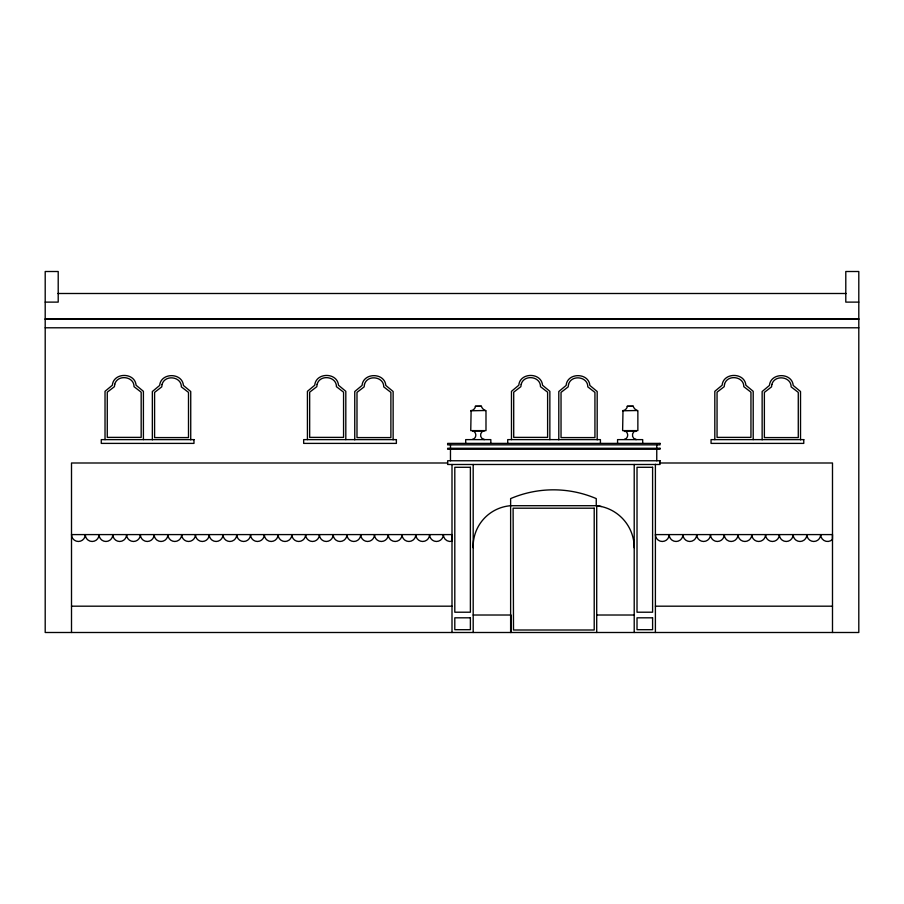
<?xml version="1.0" encoding="UTF-8"?>
<svg xmlns="http://www.w3.org/2000/svg" width="904" height="904" viewBox="0 0 904 904"><rect width="100%" height="100%" fill="white"/><g stroke="black" fill="none" stroke-linecap="round" stroke-linejoin="round"><path stroke-width="1.36" d="M635.557 431.524L636.122 430.62A4.588 4.588 0 0 0 636.122 439.626L635.828 439.265M627.286 431.479L627.884 430.62M472.589 439.265L474.114 438.711A4.633 4.633 0 0 0 474.114 431.524L472.589 430.971M624.461 439.265L625.986 438.711A4.633 4.633 0 0 0 625.986 431.524L624.155 430.62L624.721 431.524M471.12 410.506L470.747 430.62L485.99 430.62L485.99 410.789A7.481 7.481 0 0 1 481.278 406.178L475.549 406.28A5.684 5.684 0 0 1 472.419 410.28L470.747 410.789L485.606 410.506M622.992 410.506L622.619 430.62L637.862 430.62L637.862 410.789A7.481 7.481 0 0 1 633.15 406.178L627.421 406.28A5.684 5.684 0 0 1 624.291 410.28L622.619 410.789L637.478 410.506M57.912 293.495L846.087 293.495M45.2 302.117L58.206 302.117L58.206 271.505L45.2 271.505L45.2 632.495L858.8 632.495L858.8 271.505L845.794 271.505L845.794 302.117L858.8 302.117M45.2 318.954L858.8 318.954M45.2 319.202L858.8 319.135M45.2 327.79L858.8 327.79M475.244 406.28L481.493 406.28M627.116 406.28L633.365 406.28M473.244 430.971L483.956 430.971M625.116 430.971L635.828 430.971M447.649 462.995L71.506 462.995L71.506 632.495M659.615 462.995L832.494 462.995L832.494 632.495M71.506 606.188L452 606.188M655.4 606.188L832.494 606.188M473.187 615.014L511.02 615.014L511.02 632.495M596.708 615.014L634.212 615.014M510.624 632.495L510.624 498.601A108.909 108.909 0 0 1 596.256 498.601L596.256 505.709L601.363 506.534M632.404 430.62L632.992 431.479M483.956 439.265L484.25 439.626A4.588 4.588 0 0 1 484.25 430.62M800.526 439.83L800.526 391.522L793.203 385.443C792.096 372.391 770.57 372.391 769.451 385.443L762.14 391.522L762.14 439.83M753.201 439.626L753.201 391.319L745.879 385.24C744.772 372.188 723.234 372.188 722.126 385.24L714.815 391.319L714.815 439.626M656.756 444.858L656.756 448.271M656.756 449.277L656.756 460.757M655.4 464.306L655.4 632.495M642.699 443.389L642.699 439.626L617.568 439.626L617.568 443.389M634.212 464.486L634.212 632.495M600.425 443.389L600.425 439.626L507.72 439.626L507.72 443.389M597.182 439.83L597.182 391.522L589.86 385.443C588.753 372.391 567.226 372.391 566.119 385.443L558.796 391.522L558.796 439.83M596.708 632.495L596.708 505.709L510.624 505.709A40.703 40.703 0 0 0 473.187 547.756M549.858 439.626L549.858 391.319L542.536 385.24C541.428 372.188 519.902 372.188 518.794 385.24L511.472 391.319L511.472 439.626M490.827 443.389L490.827 439.626L465.696 439.626L465.696 443.389M473.187 464.486L473.187 632.495M452 464.486L452 632.495M450.474 444.858L450.474 448.271M450.474 449.277L450.474 460.757M393.138 439.83L393.138 391.522L385.816 385.443C384.708 372.391 363.171 372.391 362.063 385.443L354.752 391.522L354.752 439.83M345.814 439.626L345.814 391.319L338.491 385.24C337.384 372.188 315.846 372.188 314.739 385.24L307.428 391.319L307.428 439.626M190.733 439.83L190.733 391.522L183.422 385.443C182.303 372.391 160.776 372.391 159.669 385.443L152.347 391.522L152.347 439.83M143.408 439.626L143.408 391.319L136.086 385.24C134.978 372.188 113.452 372.188 112.345 385.24L105.022 391.319L105.022 439.626M669.175 534.592A6.882 6.882 0 0 1 662.282 541.473A6.882 6.882 0 0 1 655.4 534.592L832.494 534.592L832.414 539.462A6.882 6.882 0 0 1 820.662 534.592A6.882 6.882 0 0 1 813.781 541.473A6.882 6.882 0 0 1 806.888 534.592A6.882 6.882 0 0 1 800.006 541.473A6.882 6.882 0 0 1 793.124 534.592A6.882 6.882 0 0 1 786.231 541.473A6.882 6.882 0 0 1 779.35 534.592A6.882 6.882 0 0 1 772.457 541.473A6.882 6.882 0 0 1 765.575 534.592A6.882 6.882 0 0 1 758.693 541.473A6.882 6.882 0 0 1 751.8 534.592A6.882 6.882 0 0 1 744.919 541.473A6.882 6.882 0 0 1 738.026 534.592A6.882 6.882 0 0 1 731.144 541.473A6.882 6.882 0 0 1 724.262 534.592M669.175 534.592A6.882 6.882 0 0 0 676.056 541.473A6.882 6.882 0 0 0 682.938 534.592A6.882 6.882 0 0 0 689.831 541.473A6.882 6.882 0 0 0 696.713 534.592A6.882 6.882 0 0 0 703.606 541.473A6.882 6.882 0 0 0 710.487 534.592A6.882 6.882 0 0 0 717.369 541.473A6.882 6.882 0 0 0 724.262 534.592M596.256 505.709A42.126 42.126 0 0 1 634.212 547.756M114.74 384.279L114.401 386.675L107.271 392.178L107.271 437.378L141.171 437.378L141.171 392.178L134.029 386.675C134.165 376.098 117.339 374.177 114.74 384.279M162.065 384.494L161.726 386.878L154.595 392.381L154.595 437.581L188.495 437.581L188.495 392.381L181.354 386.878C181.501 376.301 164.664 374.38 162.065 384.494M317.134 384.279L316.807 386.675L309.665 392.178L309.665 437.378L343.565 437.378L343.565 392.178L336.424 386.675C336.57 376.098 319.733 374.177 317.134 384.279M364.459 384.494L364.131 386.878L356.99 392.381L356.99 437.581L390.89 437.581L390.89 392.381L383.748 386.878C383.895 376.301 367.058 374.38 364.459 384.494M521.19 384.279L520.851 386.675L513.709 392.178L513.709 437.378L547.609 437.378L547.609 392.178L540.479 386.675C540.615 376.098 523.789 374.177 521.19 384.279M568.514 384.494L568.175 386.878L561.034 392.381L561.034 437.581L594.934 437.581L594.934 392.381L587.803 386.878C587.939 376.301 571.113 374.38 568.514 384.494M724.522 384.279L724.194 386.675L717.053 392.178L717.053 437.378L750.953 437.378L750.953 392.178L743.811 386.675C743.958 376.098 727.121 374.177 724.522 384.279M771.846 384.494L771.519 386.878L764.377 392.381L764.377 437.581L798.277 437.581L798.277 392.381L791.136 386.878C791.282 376.301 774.445 374.38 771.846 384.494M193.976 439.626L101.271 439.626L101.271 443.389L193.976 443.389L193.976 439.626M396.381 439.626L303.665 439.626L303.665 443.389L396.381 443.389L396.381 439.626M803.769 439.626L711.052 439.626L711.052 443.389L803.769 443.389L803.769 439.626M660.044 443.389L447.649 443.389L447.649 444.858L660.044 444.858L660.044 443.389M660.044 448.271L447.649 448.271L447.649 449.277L660.044 449.277L660.044 448.271M660.044 460.757L447.649 460.757L447.649 464.486L660.044 464.486L660.044 460.757M470.385 467.289L454.802 467.289L454.802 612.211L470.385 612.211L470.385 467.289M652.598 467.289L637.015 467.289L637.015 612.211L652.598 612.211L652.598 467.289M594.211 508.195L513.11 508.195L513.506 629.998L594.211 629.998L594.211 508.195M452 534.592L71.506 534.592A6.882 6.882 0 0 0 78.399 541.473A6.882 6.882 0 0 0 85.281 534.592A6.882 6.882 0 0 0 92.163 541.473A6.882 6.882 0 0 0 99.056 534.592A6.882 6.882 0 0 0 105.937 541.473A6.882 6.882 0 0 0 112.819 534.592A6.882 6.882 0 0 0 119.712 541.473A6.882 6.882 0 0 0 126.594 534.592A6.882 6.882 0 0 0 133.476 541.473A6.882 6.882 0 0 0 140.369 534.592A6.882 6.882 0 0 0 147.25 541.473A6.882 6.882 0 0 0 154.143 534.592A6.882 6.882 0 0 0 161.025 541.473A6.882 6.882 0 0 0 167.907 534.592A6.882 6.882 0 0 0 174.8 541.473A6.882 6.882 0 0 0 181.681 534.592A6.882 6.882 0 0 0 188.574 541.473A6.882 6.882 0 0 0 195.456 534.592A6.882 6.882 0 0 0 202.338 541.473A6.882 6.882 0 0 0 209.231 534.592A6.882 6.882 0 0 0 216.112 541.473A6.882 6.882 0 0 0 222.994 534.592A6.882 6.882 0 0 0 229.887 541.473A6.882 6.882 0 0 0 236.769 534.592A6.882 6.882 0 0 0 243.651 541.473A6.882 6.882 0 0 0 250.544 534.592A6.882 6.882 0 0 0 257.425 541.473A6.882 6.882 0 0 0 264.318 534.592A6.882 6.882 0 0 0 271.2 541.473A6.882 6.882 0 0 0 278.082 534.592A6.882 6.882 0 0 0 284.975 541.473A6.882 6.882 0 0 0 291.856 534.592A6.882 6.882 0 0 0 298.749 541.473A6.882 6.882 0 0 0 305.631 534.592A6.882 6.882 0 0 0 312.513 541.473A6.882 6.882 0 0 0 319.406 534.592A6.882 6.882 0 0 0 326.287 541.473A6.882 6.882 0 0 0 333.169 534.592A6.882 6.882 0 0 0 340.062 541.473A6.882 6.882 0 0 0 346.944 534.592A6.882 6.882 0 0 0 353.826 541.473A6.882 6.882 0 0 0 360.719 534.592A6.882 6.882 0 0 0 367.6 541.473A6.882 6.882 0 0 0 374.493 534.592A6.882 6.882 0 0 0 381.375 541.473A6.882 6.882 0 0 0 388.257 534.592A6.882 6.882 0 0 0 395.15 541.473A6.882 6.882 0 0 0 402.031 534.592A6.882 6.882 0 0 0 408.924 541.473A6.882 6.882 0 0 0 415.806 534.592A6.882 6.882 0 0 0 422.688 541.473A6.882 6.882 0 0 0 429.581 534.592A6.882 6.882 0 0 0 436.462 541.473A6.882 6.882 0 0 0 443.344 534.592A6.882 6.882 0 0 0 452.011 541.247L452 534.592M470.385 617.816L454.802 617.816L454.802 629.692L470.385 629.692L470.385 617.816M652.598 617.816L637.015 617.816L637.015 629.692L652.598 629.692L652.598 617.816"/></g></svg>
